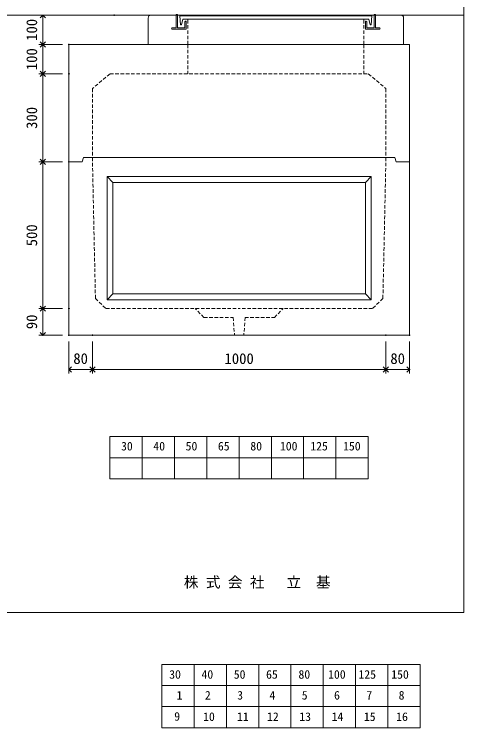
# Model space of a CAD drawing. Units: millimetres, scale not verified. Extents: x -4890 to 18490, y -2334 to 2334.
# Drawn here: x 3359 to 4890, y -2334 to 97 of the extents above; entities that cross this region are included whole.
import ezdxf
from ezdxf.enums import TextEntityAlignment as Align

# ---------------------------------------------------------------- set-up
doc = ezdxf.new("R2010")
doc.units = ezdxf.units.MM
doc.header["$LTSCALE"] = 10
doc.header["$PDMODE"] = 32
doc.header["$PDSIZE"] = 2
doc.linetypes.add('DASHED1', pattern=[1.8, 1.2, -0.6])
doc.layers.add('0-1_Defpoints', color=7, linetype='Continuous')
for name, color, linetype, lineweight in [('0-2_waku', 7, 'Continuous', 18), ('0-3_gaikei', 7, 'Continuous', 18), ('0-4_kakure', 7, 'DASHED1', 5), ('0-5_sunpou', 7, 'Continuous', 5), ('0-9_uchigawa', 6, 'Continuous', 18), ('0-B_futa', 3, 'Continuous', 18), ('0-C_GL', 4, 'Continuous', 18), ('0-E_文字１', 7, 'Continuous', 18), ('1-5_文字２', 7, 'Continuous', 5)]:
    doc.layers.add(name, color=color, linetype=linetype, lineweight=lineweight)
doc.styles.add('ＭＳ ゴシック', font='')
doc.styles.get('ＭＳ ゴシック').set_extended_font_data('MS Gothic')

# ---------------------------------------------------------------- blocks, each defined once
blk = doc.blocks.new('_Open90')
at = {"layer": '0-5_sunpou'}
blk.add_line((0, 0), (-1, 0), dxfattribs=at)
blk.add_lwpolyline([(-0.5, 0.5), (0, 0), (-0.5, -0.5)], dxfattribs=at)
blk = doc.blocks.new('D74')
at = {"layer": '0-1_Defpoints'}
for p in [(5072.32, 1174.36), (6072.32, 1174.36), (6072.32, 1056.94)]:
    blk.add_point(p, dxfattribs=at)
at = {"layer": '0-5_sunpou'}
for p, q in [((5072.32, 1152.36), (5072.32, 1043.94)), ((6072.32, 1152.36), (6072.32, 1043.94)), ((5090.32, 1056.94), (6054.32, 1056.94))]:
    blk.add_line(p, q, dxfattribs=at)
at = {"layer": '0-5_sunpou', "xscale": 18, "yscale": 18, "rotation": 180}
blk.add_blockref('_Open90', (5072.32, 1056.94), dxfattribs=at)
at = {"layer": '0-5_sunpou', "xscale": 18, "yscale": 18}
blk.add_blockref('_Open90', (6072.32, 1056.94), dxfattribs=at)
at = {"layer": '0-5_sunpou', "style": 'ＭＳ ゴシック'}
blk.add_text('1000', height=36.66, dxfattribs=at).set_placement((5522.32, 1064.94), align=Align.BOTTOM_LEFT)
blk = doc.blocks.new('D73')
at = {"layer": '0-1_Defpoints'}
for p in [(4992.32, 1174.36), (5072.32, 1174.36), (5072.32, 1056.94)]:
    blk.add_point(p, dxfattribs=at)
at = {"layer": '0-5_sunpou'}
for p, q in [((4992.32, 1152.36), (4992.32, 1043.94)), ((5072.32, 1152.36), (5072.32, 1043.94)), ((5010.32, 1056.94), (5054.32, 1056.94))]:
    blk.add_line(p, q, dxfattribs=at)
at = {"layer": '0-5_sunpou', "xscale": 18, "yscale": 18, "rotation": 180}
blk.add_blockref('_Open90', (4992.32, 1056.94), dxfattribs=at)
at = {"layer": '0-5_sunpou', "xscale": 18, "yscale": 18}
blk.add_blockref('_Open90', (5072.32, 1056.94), dxfattribs=at)
at = {"layer": '0-5_sunpou', "style": 'ＭＳ ゴシック'}
blk.add_text('80', height=36.66, dxfattribs=at).set_placement((5007.32, 1064.94), align=Align.BOTTOM_LEFT)
blk = doc.blocks.new('D75')
at = {"layer": '0-1_Defpoints'}
for p in [(6072.32, 1174.36), (6152.32, 1174.36), (6152.32, 1056.94)]:
    blk.add_point(p, dxfattribs=at)
at = {"layer": '0-5_sunpou'}
for p, q in [((6072.32, 1152.36), (6072.32, 1043.94)), ((6152.32, 1152.36), (6152.32, 1043.94)), ((6090.32, 1056.94), (6134.32, 1056.94))]:
    blk.add_line(p, q, dxfattribs=at)
at = {"layer": '0-5_sunpou', "xscale": 18, "yscale": 18, "rotation": 180}
blk.add_blockref('_Open90', (6072.32, 1056.94), dxfattribs=at)
at = {"layer": '0-5_sunpou', "xscale": 18, "yscale": 18}
blk.add_blockref('_Open90', (6152.32, 1056.94), dxfattribs=at)
at = {"layer": '0-5_sunpou', "style": 'ＭＳ ゴシック'}
blk.add_text('80', height=36.66, dxfattribs=at).set_placement((6087.32, 1064.94), align=Align.BOTTOM_LEFT)
blk = doc.blocks.new('D57')
at = {"layer": '0-1_Defpoints'}
for p in [(4992.32, 1264.36), (4903, 1174.36), (4992.32, 1174.36)]:
    blk.add_point(p, dxfattribs=at)
at = {"layer": '0-5_sunpou'}
for p, q in [((4970.32, 1264.36), (4890, 1264.36)), ((4903, 1246.36), (4903, 1192.36)), ((4970.32, 1174.36), (4890, 1174.36))]:
    blk.add_line(p, q, dxfattribs=at)
at = {"layer": '0-5_sunpou', "xscale": 18, "yscale": 18}
for p, rotation in [((4903, 1264.36), 90), ((4903, 1174.36), 270)]:
    blk.add_blockref('_Open90', p, dxfattribs=dict(at, rotation=rotation))
at = {"layer": '0-5_sunpou', "style": 'ＭＳ ゴシック'}
blk.add_text('90', height=36.66, rotation=90, dxfattribs=at).set_placement((4895, 1194.36), align=Align.BOTTOM_LEFT)
blk = doc.blocks.new('D58')
at = {"layer": '0-1_Defpoints'}
for p in [(4992.32, 1764.36), (4903, 1264.36), (4992.32, 1264.36)]:
    blk.add_point(p, dxfattribs=at)
at = {"layer": '0-5_sunpou'}
for p, q in [((4970.32, 1764.36), (4890, 1764.36)), ((4903, 1746.36), (4903, 1282.36)), ((4970.32, 1264.36), (4890, 1264.36))]:
    blk.add_line(p, q, dxfattribs=at)
at = {"layer": '0-5_sunpou', "xscale": 18, "yscale": 18}
for p, rotation in [((4903, 1764.36), 90), ((4903, 1264.36), 270)]:
    blk.add_blockref('_Open90', p, dxfattribs=dict(at, rotation=rotation))
at = {"layer": '0-5_sunpou', "style": 'ＭＳ ゴシック'}
blk.add_text('500', height=36.66, rotation=90, dxfattribs=at).set_placement((4895, 1476.86), align=Align.BOTTOM_LEFT)
blk = doc.blocks.new('D59')
at = {"layer": '0-1_Defpoints'}
for p in [(5146.15, 2264.36), (4903, 2164.36), (4992.32, 2164.36)]:
    blk.add_point(p, dxfattribs=at)
at = {"layer": '0-5_sunpou'}
for p, q in [((5124.15, 2264.36), (4890, 2264.36)), ((4903, 2246.36), (4903, 2182.36)), ((4970.32, 2164.36), (4890, 2164.36))]:
    blk.add_line(p, q, dxfattribs=at)
at = {"layer": '0-5_sunpou', "xscale": 18, "yscale": 18}
for p, rotation in [((4903, 2264.36), 90), ((4903, 2164.36), 270)]:
    blk.add_blockref('_Open90', p, dxfattribs=dict(at, rotation=rotation))
at = {"layer": '0-5_sunpou', "style": 'ＭＳ ゴシック'}
blk.add_text('100', height=36.66, rotation=90, dxfattribs=at).set_placement((4895, 2176.86), align=Align.BOTTOM_LEFT)
blk = doc.blocks.new('D60')
at = {"layer": '0-1_Defpoints'}
for p in [(4992.32, 2164.36), (4903, 2064.36), (4992.32, 2064.36)]:
    blk.add_point(p, dxfattribs=at)
at = {"layer": '0-5_sunpou'}
for p, q in [((4970.32, 2164.36), (4890, 2164.36)), ((4903, 2146.36), (4903, 2082.36)), ((4970.32, 2064.36), (4890, 2064.36))]:
    blk.add_line(p, q, dxfattribs=at)
at = {"layer": '0-5_sunpou', "xscale": 18, "yscale": 18}
for p, rotation in [((4903, 2164.36), 90), ((4903, 2064.36), 270)]:
    blk.add_blockref('_Open90', p, dxfattribs=dict(at, rotation=rotation))
at = {"layer": '0-5_sunpou', "style": 'ＭＳ ゴシック'}
blk.add_text('100', height=36.66, rotation=90, dxfattribs=at).set_placement((4895, 2076.86), align=Align.BOTTOM_LEFT)
blk = doc.blocks.new('D61')
at = {"layer": '0-1_Defpoints'}
for p in [(4992.32, 2064.36), (4903, 1764.36), (4992.32, 1764.36)]:
    blk.add_point(p, dxfattribs=at)
at = {"layer": '0-5_sunpou'}
for p, q in [((4970.32, 2064.36), (4890, 2064.36)), ((4903, 2046.36), (4903, 1782.36)), ((4970.32, 1764.36), (4890, 1764.36))]:
    blk.add_line(p, q, dxfattribs=at)
at = {"layer": '0-5_sunpou', "xscale": 18, "yscale": 18}
for p, rotation in [((4903, 2064.36), 90), ((4903, 1764.36), 270)]:
    blk.add_blockref('_Open90', p, dxfattribs=dict(at, rotation=rotation))
at = {"layer": '0-5_sunpou', "style": 'ＭＳ ゴシック'}
blk.add_text('300', height=36.66, rotation=90, dxfattribs=at).set_placement((4895, 1876.86), align=Align.BOTTOM_LEFT)

msp = doc.modelspace()

# ---------------------------------------------------------------- linework, layer by layer
at = {"layer": '0-2_waku'}
for p, q in [((4889.68, 2333.87), (4889.68, -1941.13)), ((4889.68, 2333.87), (4889.68, -1941.13)), ((3684.4, -1342.13), (3684.4, -1486.13)), ((3684.4, -1342.13), (3684.4, -1486.13)), ((3684.4, -1342.13), (3684.4, -1486.13)), ((3684.4, -1342.13), (3684.4, -1486.13)), ((3684.4, -1342.13), (4564.4, -1342.13)), ((3794.4, -1342.13), (3794.4, -1486.13)), ((3904.4, -1342.13), (3904.4, -1486.13)), ((3904.4, -1342.13), (3904.4, -1486.13)), ((4014.4, -1342.13), (4014.4, -1486.13)), ((4124.4, -1342.13), (4124.4, -1486.13)), ((4234.4, -1342.13), (4234.4, -1486.13)), ((4344.4, -1342.13), (4344.4, -1486.13)), ((4454.4, -1342.13), (4454.4, -1486.13)), ((4564.4, -1342.13), (4564.4, -1486.13)), ((3684.4, -1414.13), (4564.4, -1414.13)), ((3684.4, -1486.13), (4564.4, -1486.13)), ((-1230.32, -1941.13), (4889.68, -1941.13)), ((-1230.32, -1941.13), (4889.68, -1941.13))]:
    msp.add_line(p, q, dxfattribs=at)
msp.add_lwpolyline([(-1230.32, 2333.87), (4889.68, 2333.87), (4889.68, -1941.13)], dxfattribs=at)
at = {"layer": '0-3_gaikei'}
for p, q in [((3814.68, -6.13), (3814.68, 83.87)), ((3824.68, 93.87), (3909.68, 93.87)), ((4589.68, 93.87), (4674.68, 93.87)), ((4684.68, -6.13), (4684.68, 83.87)), ((3544.68, -6.13), (3544.68, -996.13)), ((4704.68, -6.13), (3544.68, -6.13)), ((4704.68, -6.13), (3544.68, -6.13)), ((3814.68, -6.13), (3924.68, -6.13)), ((3814.68, -6.13), (3924.68, -6.13)), ((3814.68, -6.13), (3924.68, -6.13)), ((3814.68, -6.13), (3924.68, -6.13)), ((3814.68, -6.13), (3924.68, -6.13)), ((3814.68, -6.13), (3924.68, -6.13)), ((3849.68, -6.13), (4649.68, -6.13)), ((3849.68, -6.13), (4649.68, -6.13)), ((3849.68, -6.13), (4649.68, -6.13)), ((3849.68, -6.13), (4649.68, -6.13)), ((4684.68, -6.13), (4574.68, -6.13)), ((4684.68, -6.13), (4574.68, -6.13)), ((4684.68, -6.13), (4574.68, -6.13)), ((4684.68, -6.13), (4574.68, -6.13)), ((4684.68, -6.13), (4574.68, -6.13)), ((4684.68, -6.13), (4574.68, -6.13)), ((4684.68, -6.13), (4574.68, -6.13)), ((4684.68, -6.13), (4574.68, -6.13)), ((4704.68, -6.13), (4704.68, -996.13)), ((3569.68, -406.13), (3544.68, -406.13)), ((3569.68, -406.13), (3544.68, -406.13)), ((3589.68, -406.13), (3544.68, -406.13)), ((3544.68, -406.13), (3544.68, -996.13)), ((3594.68, -391.13), (3589.68, -406.13)), ((4124.68, -391.13), (3594.68, -391.13)), ((4654.68, -391.13), (4124.68, -391.13)), ((4654.68, -391.13), (4659.68, -406.13)), ((4704.68, -406.13), (4659.68, -406.13)), ((4679.68, -406.13), (4704.68, -406.13)), ((4679.68, -406.13), (4704.68, -406.13))]:
    msp.add_line(p, q, dxfattribs=at)
msp.add_lwpolyline([(3544.68, -996.13), (4704.68, -996.13), (4704.68, -406.13)], dxfattribs=at)
for centre, radius, start, end in [((3824.1, 84.45), 9.44, 86.47383, 183.52617), ((4675.02, 84.2), 9.68, 358.04251, 91.95749)]:
    msp.add_arc(centre, radius, start, end, dxfattribs=at)
at = {"layer": '0-4_kakure'}
for p, q in [((3949.68, -6.13), (3949.68, 80.37)), ((4549.68, -6.13), (4549.68, 80.37)), ((3949.68, -6.13), (3949.68, -106.13)), ((4549.68, -6.13), (4549.68, -106.13)), ((3684.68, -106.13), (3624.68, -156.13)), ((3684.68, -106.13), (4564.68, -106.13)), ((4564.68, -106.13), (4624.68, -156.13)), ((3624.68, -156.13), (3624.68, -391.13)), ((4624.68, -156.13), (4624.68, -391.13)), ((3635.01, -871.13), (3624.68, -391.13)), ((4624.68, -391.13), (4614.36, -871.13)), ((3635.01, -871.13), (3670.77, -906.13)), ((4614.36, -871.13), (4578.6, -906.13)), ((3670.77, -906.13), (4124.68, -906.13)), ((4004.68, -936.13), (3974.68, -906.13)), ((4578.6, -906.13), (4124.68, -906.13)), ((4244.68, -936.13), (4274.68, -906.13)), ((4004.68, -936.13), (4104.68, -936.13)), ((4104.68, -936.13), (4108.68, -996.13)), ((4144.68, -936.13), (4140.68, -996.13)), ((4144.68, -936.13), (4244.68, -936.13))]:
    msp.add_line(p, q, dxfattribs=at)
at = {"layer": '0-9_uchigawa'}
for p, q in [((3674.68, -456.13), (4124.68, -456.13)), ((3674.68, -876.13), (3674.68, -456.13)), ((3674.68, -456.13), (3694.68, -476.13)), ((4124.68, -456.13), (4574.68, -456.13)), ((4574.68, -876.13), (4574.68, -456.13)), ((3694.68, -476.13), (4124.68, -476.13)), ((3694.68, -856.13), (3694.68, -476.13)), ((4554.68, -856.13), (4554.68, -476.13)), ((3674.68, -876.13), (3694.68, -856.13)), ((3694.68, -856.13), (4554.68, -856.13)), ((4574.68, -876.13), (4554.68, -856.13)), ((3674.68, -876.13), (4574.68, -876.13))]:
    msp.add_line(p, q, dxfattribs=at)
msp.add_lwpolyline([(4124.68, -476.13), (4554.68, -476.13), (4574.68, -456.13)], dxfattribs=at)
at = {"layer": '0-B_futa'}
for p, q in [((3909.68, 93.87), (3909.68, 50.87)), ((3911.68, 95.87), (3914.68, 95.87)), ((3914.68, 95.87), (3914.68, 50.87)), ((3922.5, 91.37), (4576.83, 91.37)), ((3922.5, 91.37), (3924.99, 61.37)), ((3933.01, 80.37), (3928.7, 61.37)), ((3933.01, 80.37), (4566.35, 80.37)), ((4566.35, 80.37), (4570.67, 61.37)), ((4576.83, 91.37), (4574.58, 61.37)), ((4584.68, 95.87), (4584.68, 50.87)), ((4584.68, 95.87), (4587.68, 95.87)), ((4589.68, 93.87), (4589.68, 50.87)), ((3894.68, 48.87), (3894.68, 47.87)), ((3896.68, 50.87), (3909.68, 50.87)), ((3914.68, 50.87), (3939.68, 50.87)), ((3924.99, 61.37), (3928.7, 61.37)), ((3939.68, 70.87), (3939.68, 50.87)), ((3941.68, 72.87), (3942.68, 72.87)), ((3944.68, 70.87), (3944.68, 45.87)), ((4554.68, 70.87), (4554.68, 45.87)), ((4557.68, 72.87), (4556.68, 72.87)), ((4559.68, 70.87), (4559.68, 50.87)), ((4584.68, 50.87), (4559.68, 50.87)), ((4574.58, 61.37), (4570.67, 61.37)), ((4602.68, 50.87), (4589.68, 50.87)), ((4604.68, 48.87), (4604.68, 47.87)), ((3944.68, 45.87), (3896.68, 45.87)), ((4554.68, 45.87), (4602.68, 45.87))]:
    msp.add_line(p, q, dxfattribs=at)
for centre, start, end in [((3911.68, 93.87), 90, 180), ((4587.68, 93.87), 0, 90), ((3896.68, 48.87), 90, 180), ((3941.68, 70.87), 90, 180), ((3942.68, 70.87), 0, 90), ((4556.68, 70.87), 90, 180), ((4557.68, 70.87), 0, 90), ((4602.68, 48.87), 0, 90), ((3896.68, 47.87), 180, 270), ((4602.68, 47.87), 270, 0)]:
    msp.add_arc(centre, 2, start, end, dxfattribs=at)
at = {"layer": '0-C_GL'}
msp.add_line((-1230.32, 93.87), (4889.68, 93.87), dxfattribs=at)
msp.add_line((-1230.32, 93.87), (4889.68, 93.87), dxfattribs=at)
at = {"layer": '1-5_文字２'}
for p, q in [((3861.2, -2117.98), (3861.2, -2261.98)), ((3861.2, -2117.98), (3861.2, -2261.98)), ((3861.2, -2117.98), (3861.2, -2261.98)), ((3861.2, -2117.98), (3861.2, -2261.98)), ((3861.2, -2117.98), (4741.2, -2117.98)), ((3861.2, -2117.98), (3861.2, -2261.98)), ((3861.2, -2117.98), (3861.2, -2261.98)), ((3861.2, -2117.98), (3861.2, -2261.98)), ((3861.2, -2117.98), (3861.2, -2261.98)), ((3861.2, -2117.98), (4741.2, -2117.98)), ((3971.2, -2117.98), (3971.2, -2261.98)), ((3971.2, -2117.98), (3971.2, -2261.98)), ((4081.2, -2117.98), (4081.2, -2261.98)), ((4081.2, -2117.98), (4081.2, -2261.98)), ((4081.2, -2117.98), (4081.2, -2261.98)), ((4081.2, -2117.98), (4081.2, -2261.98)), ((4191.2, -2117.98), (4191.2, -2261.98)), ((4191.2, -2117.98), (4191.2, -2261.98)), ((4301.2, -2117.98), (4301.2, -2261.98)), ((4301.2, -2117.98), (4301.2, -2261.98)), ((4411.2, -2117.98), (4411.2, -2261.98)), ((4411.2, -2117.98), (4411.2, -2261.98)), ((4521.2, -2117.98), (4521.2, -2261.98)), ((4521.2, -2117.98), (4521.2, -2261.98)), ((4631.2, -2117.98), (4631.2, -2261.98)), ((4631.2, -2117.98), (4631.2, -2261.98)), ((4741.2, -2117.98), (4741.2, -2261.98)), ((4741.2, -2117.98), (4741.2, -2261.98)), ((3861.2, -2189.98), (4741.2, -2189.98)), ((3861.2, -2189.98), (4741.2, -2189.98)), ((3861.2, -2261.98), (4741.2, -2261.98)), ((3861.2, -2261.98), (4741.2, -2261.98)), ((3861.2, -2261.98), (3861.2, -2333.98)), ((3861.2, -2261.98), (3861.2, -2333.98)), ((3861.2, -2261.98), (3861.2, -2333.98)), ((3861.2, -2261.98), (3861.2, -2333.98)), ((3861.2, -2261.98), (4741.2, -2261.98)), ((3861.2, -2261.98), (3861.2, -2333.98)), ((3861.2, -2261.98), (3861.2, -2333.98)), ((3861.2, -2261.98), (3861.2, -2333.98)), ((3861.2, -2261.98), (3861.2, -2333.98)), ((3861.2, -2261.98), (4741.2, -2261.98)), ((3971.2, -2261.98), (3971.2, -2333.98)), ((3971.2, -2261.98), (3971.2, -2333.98)), ((4081.2, -2261.98), (4081.2, -2333.98)), ((4081.2, -2261.98), (4081.2, -2333.98)), ((4081.2, -2261.98), (4081.2, -2333.98)), ((4081.2, -2261.98), (4081.2, -2333.98)), ((4191.2, -2261.98), (4191.2, -2333.98)), ((4191.2, -2261.98), (4191.2, -2333.98)), ((4301.2, -2261.98), (4301.2, -2333.98)), ((4301.2, -2261.98), (4301.2, -2333.98)), ((4411.2, -2261.98), (4411.2, -2333.98)), ((4411.2, -2261.98), (4411.2, -2333.98)), ((4521.2, -2261.98), (4521.2, -2333.98)), ((4521.2, -2261.98), (4521.2, -2333.98)), ((4631.2, -2261.98), (4631.2, -2333.98)), ((4631.2, -2261.98), (4631.2, -2333.98)), ((4741.2, -2261.98), (4741.2, -2333.98)), ((4741.2, -2261.98), (4741.2, -2333.98)), ((3861.2, -2333.98), (4741.2, -2333.98)), ((3861.2, -2333.98), (4741.2, -2333.98))]:
    msp.add_line(p, q, dxfattribs=at)

# ---------------------------------------------------------------- block references
at = {"layer": '0-5_sunpou'}
for name in ['D59', 'D60', 'D61', 'D58', 'D57', 'D73', 'D74', 'D75']:
    msp.add_blockref(name, (-1447.63, -2170.5), dxfattribs=at)

# ---------------------------------------------------------------- texts
at = {"layer": '0-E_文字１', "style": 'ＭＳ ゴシック'}
for s, height, p in [('30', 29.33, (3722.25, -1398.03)), ('40', 29.33, (3832.25, -1398.03)), ('50', 29.33, (3942.25, -1398.03)), ('65', 29.33, (4052.25, -1398.03)), ('80', 29.33, (4162.66, -1398.03)), ('100', 29.33, (4263.53, -1398.03)), ('125', 29.33, (4366.92, -1398.03)), ('150', 29.33, (4478.68, -1398.03)), ('株 式 会 社 \u3000立\u3000基', 36.66, (3936.22, -1867.49))]:
    msp.add_text(s, height=height, dxfattribs=at).set_placement(p, align=Align.BOTTOM_LEFT)
at = {"layer": '1-5_文字２', "style": 'ＭＳ ゴシック'}
for s, p in [('30', (3886.35, -2175.79)), ('30', (3886.35, -2175.79)), ('40', (3996.35, -2175.79)), ('40', (3996.35, -2175.79)), ('50', (4106.35, -2175.79)), ('50', (4106.35, -2175.79)), ('65', (4216.35, -2175.79)), ('65', (4216.35, -2175.79)), ('80', (4326.76, -2175.79)), ('80', (4326.76, -2175.79)), ('100', (4427.63, -2175.79)), ('100', (4427.63, -2175.79)), ('125', (4531.02, -2175.79)), ('125', (4531.02, -2175.79)), ('150', (4642.78, -2175.79)), ('150', (4642.78, -2175.79)), ('1', (3911.5, -2246.83)), ('2', (4007.93, -2246.83)), ('3', (4117.93, -2246.83)), ('4', (4227.93, -2246.83)), ('5', (4337.93, -2246.83)), ('6', (4447.93, -2246.83)), ('7', (4557.93, -2246.83)), ('8', (4667.93, -2246.83)), ('9', (3903.43, -2318.83)), ('10', (4001.85, -2319.79)), ('11', (4117.34, -2319.79)), ('12', (4219.55, -2319.79)), ('13', (4329.55, -2319.79)), ('14', (4439.55, -2319.79)), ('15', (4549.55, -2319.79)), ('16', (4659.55, -2319.79))]:
    msp.add_text(s, height=29.33, dxfattribs=at).set_placement(p, align=Align.BOTTOM_LEFT)

doc.saveas('drawing.dxf')
